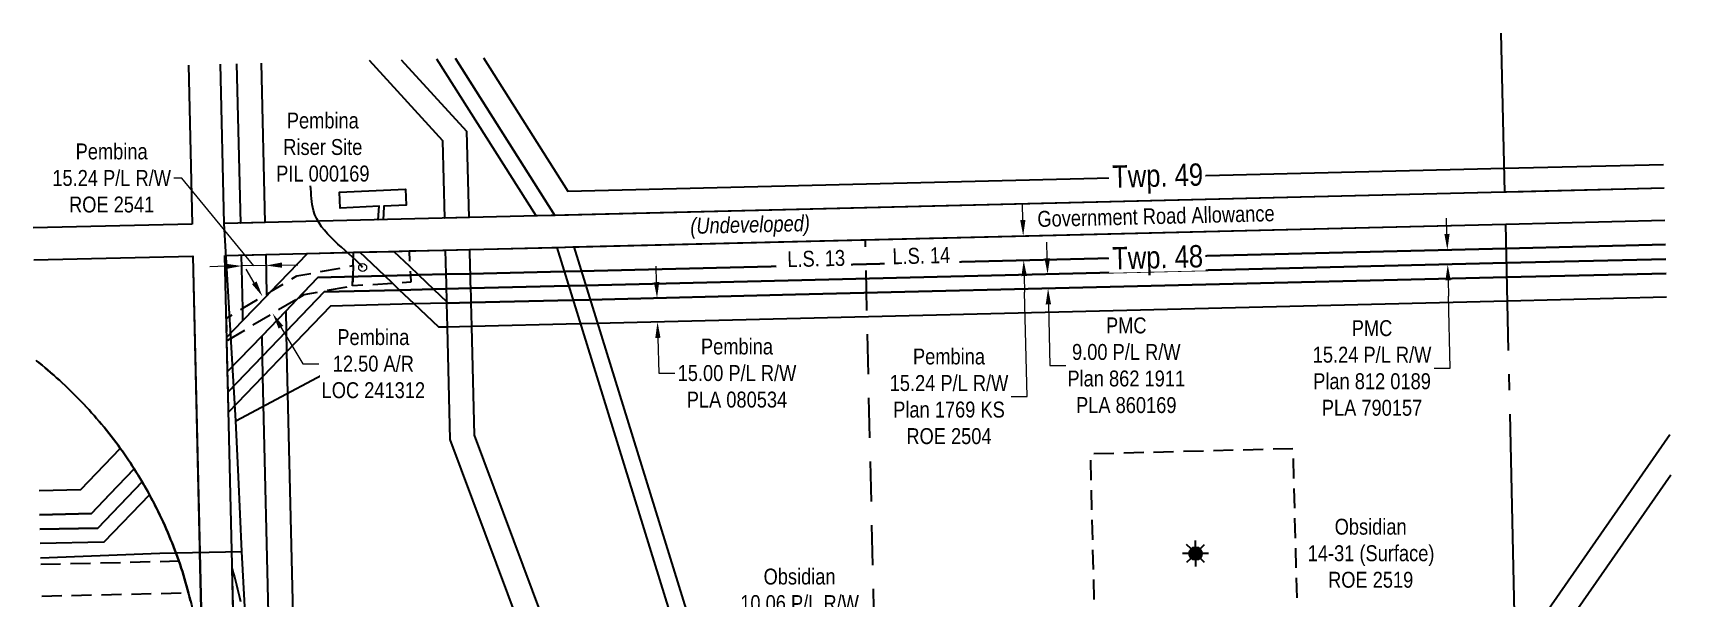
# Model space of a CAD drawing. Extents: x 610690 to 613304, y 5894066 to 5895859.
# Drawn here: x 612261 to 613298, y 5894771 to 5895126 of the extents above; entities that cross this region are included whole.
import ezdxf
from ezdxf.enums import TextEntityAlignment as Align

# ---------------------------------------------------------------- set-up
doc = ezdxf.new("R2010")
doc.units = 0
doc.header["$LTSCALE"] = 5
doc.header["$PDSIZE"] = 0.5
for name, pattern in [('foc-ACCESSROAD', [3.75, 2.5, -1.25]), ('foc-LSD', [8, 5, -3]), ('foc-QUARTERLINE', [33, 25, -3, 2, -3])]:
    doc.linetypes.add(name, pattern=pattern)
doc.layers.get('Defpoints').update_dxf_attribs({"color": 9})
for name, color, linetype in [('AS-POWER', 104, 'foc-POWER'), ('AS-TELEPHONE', 224, 'foc-TEL'), ('C-RW', 13, 'Continuous'), ('C-WS', 13, 'foc-ACCESSROAD'), ('C-WS-S', 8, 'Continuous'), ('D-TXT', 6, 'Continuous'), ('F-AR', 190, 'foc-ACCESSROAD'), ('F-RW', 190, 'Continuous'), ('F-WS', 190, 'foc-ACCESSROAD'), ('L-QSEC', 8, 'foc-QUARTERLINE'), ('L-ROAD-T', 7, 'Continuous'), ('L-SEC', 7, 'Continuous'), ('L-SECTION-LSD', 7, 'foc-LSD'), ('L-TITLEDB', 4, 'Continuous')]:
    doc.layers.add(name, color=color, linetype=linetype)
for name, color, linetype, lineweight in [('C-RW-T', 13, 'Continuous', 9), ('C-WS-T', 13, 'Continuous', 9), ('F-AR-T', 190, 'Continuous', 9), ('F-RW-T', 190, 'Continuous', 9), ('F-WS-T', 190, 'Continuous', 9), ('T-TEXT', 48, 'Continuous', 18)]:
    doc.layers.add(name, color=color, linetype=linetype, lineweight=lineweight)
doc.styles.add('100L', font='ARIALN.TTF', dxfattribs={"height": 11})
doc.styles.add('175L', font='ARIALN.TTF', dxfattribs={"height": 20})
doc.styles.add('80CG', font='ARIALN.TTF', dxfattribs={"height": 10})
doc.styles.add('80L', font='ARIALN.TTF', dxfattribs={"height": 10})
doc.styles.add('80LS', font='ARIALNI.TTF', dxfattribs={"height": 10})
doc.styles.add('foc-LtypeFont', font='ARIALN.TTF', dxfattribs={"height": 7.35})
doc.linetypes.add('foc-POWER', pattern='A,6,-1,["P",foc-LtypeFont,S=0.2,R=0,X=-0.625,Y=-0.75],-1.24,4', length=12.24)
doc.linetypes.add('foc-TEL', pattern='A,2,-1,["T",foc-LtypeFont,S=0.2,R=0,X=-0.425,Y=-0.75],-1.24,8', length=12.24)
doc.linetypes.add('foc-TEL-NOLINE', pattern='A,0,-2,["T",foc-LtypeFont,S=0.2,R=0,X=-0.425,Y=-0.75],-10.24', length=12.24)
doc.dimstyles.new('Compass 5 000', dxfattribs={"dimscale": 5, "dimtxt": 9, "dimasz": 2, "dimexe": 0.2, "dimexo": 0.0625, "dimgap": 0.5, "dimtad": 0, "dimtih": 1, "dimtoh": 1, "dimzin": 0, "dimdsep": 46, "dimtxsty": '80CG', "dimcen": 0.1, "dimse1": 1, "dimse2": 1, "dimclrd": 256, "dimclrt": 256, "dimaunit": 1, "dimadec": 4, "dimazin": 0, "dimtfac": 0.06, "dimtofl": 0, "dimtmove": 0, "dimatfit": 1, "dimfxl": 0.2, "dimtolj": 1, "dimtzin": 0, "dimlwd": -1, "dimarcsym": 0})

# ---------------------------------------------------------------- blocks, each defined once
blk = doc.blocks.new('*D419')
at = {"layer": 'C-RW-T', "transparency": 16777216}
for p, q in [((612683.9, 5894756.4), (612693.4, 5894759.3)), ((612693.4, 5894759.3), (612703.4, 5894759.3)), ((612655.1, 5894747.5), (612645.6, 5894744.5))]:
    blk.add_line(p, q, dxfattribs=at)
for points in [[(612654.6, 5894749.1), (612655.6, 5894745.9), (612664.7, 5894750.5)], [(612683.4, 5894758), (612684.4, 5894754.8), (612674.3, 5894753.4)]]:
    blk.add_solid(points, dxfattribs=at)
at = {"layer": 'Defpoints', "color": 0, "transparency": 16777216}
for p in [(612674.3, 5894753.4), (612666.1, 5894746), (612675.7, 5894749)]:
    blk.add_point(p, dxfattribs=at)
at = {"layer": 'C-RW-T', "transparency": 16777216, "insert": (612742.5, 5894759.3), "char_height": 10, "attachment_point": 5, "style": '80CG'}
blk.add_mtext('\\A1;Obsidian\\P10.06 P/L R/W\\PPlan 5023 KS\\PROE 5247', dxfattribs=at)
blk = doc.blocks.new('*D420')
at = {"layer": 'Defpoints', "color": 0, "transparency": 16777216}
for p in [(612415.1, 5894966.2), (612411.7, 5894949.6), (612421.5, 5894955.4)]:
    blk.add_point(p, dxfattribs=at)
at = {"layer": 'F-AR-T', "transparency": 16777216}
for p, q in [((612400.1, 5894968.9), (612395, 5894977.5)), ((612416.8, 5894941), (612430.6, 5894918)), ((612430.6, 5894918), (612440.6, 5894918))]:
    blk.add_line(p, q, dxfattribs=at)
for points in [[(612401.6, 5894969.7), (612398.7, 5894968), (612405.3, 5894960.3)], [(612418.3, 5894941.8), (612415.4, 5894940.1), (612411.7, 5894949.6)]]:
    blk.add_solid(points, dxfattribs=at)
at = {"layer": 'F-AR-T', "transparency": 16777216, "insert": (612474.9, 5894918), "char_height": 10, "attachment_point": 5, "style": '80CG', "bg_fill": 3, "box_fill_scale": 1.1, "bg_fill_color": 256, "bg_fill_true_color": 13158600, "bg_fill_transparency": 0}
blk.add_mtext('\\A1;Pembina\\P12.50 A/R\\PLOC 241312', dxfattribs=at)
blk = doc.blocks.new('*D422')
at = {"layer": 'Defpoints', "color": 0, "transparency": 16777216}
for p in [(612754.4, 5894961.7), (612754.8, 5894946.7), (612653.3, 5894944.3)]:
    blk.add_point(p, dxfattribs=at)
at = {"layer": 'F-RW-T', "transparency": 16777216}
for p, q in [((612652.7, 5894969.3), (612652.5, 5894979.3)), ((612653.6, 5894934.3), (612654.1, 5894912.1)), ((612654.1, 5894912.1), (612664.1, 5894912.1))]:
    blk.add_line(p, q, dxfattribs=at)
for points in [[(612654.4, 5894969.3), (612651, 5894969.2), (612653, 5894959.3)], [(612655.2, 5894934.3), (612651.9, 5894934.2), (612653.3, 5894944.3)]]:
    blk.add_solid(points, dxfattribs=at)
at = {"layer": 'F-RW-T', "transparency": 16777216, "insert": (612703.2, 5894912.1), "char_height": 10, "attachment_point": 5, "style": '80CG'}
blk.add_mtext('\\A1;Pembina\\P15.00 P/L R/W\\PPLA 080534', dxfattribs=at)
blk = doc.blocks.new('*D423')
at = {"layer": 'Defpoints', "color": 0, "transparency": 16777216}
for p in [(613140.1, 5894989.3), (613140.3, 5894980.2), (613149.4, 5894980.4)]:
    blk.add_point(p, dxfattribs=at)
at = {"layer": 'F-RW-T', "transparency": 16777216}
for p, q in [((613148.9, 5894999.5), (613148.7, 5895009.5)), ((613149.6, 5894970.4), (613149.9, 5894960.4)), ((613151, 5894915.3), (613149.9, 5894960.4)), ((613141, 5894915.3), (613151, 5894915.3))]:
    blk.add_line(p, q, dxfattribs=at)
for points in [[(613150.6, 5894999.6), (613147.3, 5894999.5), (613149.2, 5894989.5)], [(613151.3, 5894970.4), (613148, 5894970.4), (613149.4, 5894980.4)]]:
    blk.add_solid(points, dxfattribs=at)
at = {"layer": 'F-RW-T', "transparency": 16777216, "insert": (613101.9, 5894915.3), "char_height": 10, "attachment_point": 5, "style": '80CG'}
blk.add_mtext('\\A1;PMC\\P15.24 P/L R/W\\PPlan 812 0189\\PPLA 790157', dxfattribs=at)
blk = doc.blocks.new('*D424')
at = {"layer": 'Defpoints', "color": 0, "transparency": 16777216}
for p in [(612911.8, 5894974.6), (612898.5, 5894965.3), (612912, 5894965.6)]:
    blk.add_point(p, dxfattribs=at)
at = {"layer": 'F-RW-T', "transparency": 16777216}
for p, q in [((612898, 5894984.3), (612897.7, 5894994.3)), ((612898.7, 5894955.3), (612899.6, 5894917)), ((612899.6, 5894917), (612909.6, 5894917))]:
    blk.add_line(p, q, dxfattribs=at)
for points in [[(612899.7, 5894984.3), (612896.3, 5894984.2), (612898.2, 5894974.3)], [(612900.4, 5894955.3), (612897, 5894955.2), (612898.5, 5894965.3)]]:
    blk.add_solid(points, dxfattribs=at)
at = {"layer": 'F-RW-T', "transparency": 16777216, "insert": (612947.6, 5894917), "char_height": 10, "attachment_point": 5, "style": '80CG'}
blk.add_mtext('\\A1;PMC\\P9.00 P/L R/W\\PPlan 862 1911\\PPLA 860169', dxfattribs=at)
blk = doc.blocks.new('*D427')
at = {"layer": 'Defpoints', "color": 0, "transparency": 16777216}
for p in [(612874.3, 5894998.1), (612874.7, 5894982.8), (612883.2, 5894983)]:
    blk.add_point(p, dxfattribs=at)
at = {"layer": 'F-RW-T', "transparency": 16777216}
for p, q in [((612882.6, 5895008.3), (612882.4, 5895018.3)), ((612883.5, 5894973), (612883.7, 5894963)), ((612885.3, 5894897.5), (612883.7, 5894963)), ((612875.3, 5894897.5), (612885.3, 5894897.5))]:
    blk.add_line(p, q, dxfattribs=at)
for points in [[(612884.3, 5895008.3), (612881, 5895008.2), (612882.9, 5894998.3)], [(612885.2, 5894973.1), (612881.8, 5894973), (612883.2, 5894983)]]:
    blk.add_solid(points, dxfattribs=at)
at = {"layer": 'F-RW-T', "transparency": 16777216, "insert": (612836.3, 5894897.5), "char_height": 10, "attachment_point": 5, "style": '80CG'}
blk.add_mtext('\\A1;Pembina\\P15.24 P/L R/W\\PPlan 1769 KS\\PROE 2504', dxfattribs=at)
blk = doc.blocks.new('*D428')
at = {"layer": 'Defpoints', "color": 0, "transparency": 16777216}
for p in [(612392.3, 5894979.4), (612392.5, 5894970.5), (612407.7, 5894970.8)]:
    blk.add_point(p, dxfattribs=at)
at = {"layer": 'F-RW-T', "transparency": 16777216}
for p, q in [((612354.7, 5895034.6), (612349.7, 5895034.6)), ((612399.9, 5894979.6), (612354.7, 5895034.6)), ((612382.3, 5894979.2), (612372.3, 5894978.9)), ((612407.5, 5894979.7), (612392.3, 5894979.4)), ((612417.5, 5894980), (612427.5, 5894980.2))]:
    blk.add_line(p, q, dxfattribs=at)
for points in [[(612382.2, 5894980.8), (612382.3, 5894977.5), (612392.3, 5894979.4)], [(612417.5, 5894981.6), (612417.5, 5894978.3), (612407.5, 5894979.7)]]:
    blk.add_solid(points, dxfattribs=at)
at = {"layer": 'F-RW-T', "transparency": 16777216, "insert": (612310.6, 5895034.6), "char_height": 10, "attachment_point": 5, "style": '80CG'}
blk.add_mtext('\\A1;Pembina\\P15.24 P/L R/W\\PROE 2541', dxfattribs=at)
blk = doc.blocks.new('GAS')
h = blk.add_hatch(color=255)
h.dxf.hatch_style = 1
edge = h.paths.add_edge_path()
edge.add_arc((0, 0), 0.9, 0, 360)
for p, q in [((-0.81, 0), (-1.62, 0)), ((-0.57, 0.57), (-1.14, 1.14)), ((0, 0.81), (0, 1.62)), ((0.57, 0.57), (1.14, 1.14)), ((1.62, 0), (0.81, 0)), ((-0.57, -0.57), (-1.14, -1.14)), ((0, -0.81), (0, -1.62)), ((1.14, -1.14), (0.57, -0.57))]:
    blk.add_line(p, q)
blk.add_circle((0, 0), 0.8)

msp = doc.modelspace()

# ---------------------------------------------------------------- linework, layer by layer
at = {"layer": 'AS-POWER', "flags": 128}
for points in [[(612416.143, 5894082.314), (612413.113, 5894200.365), (612411.712, 5894251.79), (612410.537, 5894307.144), (612409.675, 5894354.796), (612408.421, 5894398.174), (612406.402, 5894497.058), (612399.926, 5894645.859), (612396.415, 5894726.945), (612392.345, 5894800.171), (612390.277, 5894846.972), (612388.6, 5894882.241), (612381.277, 5895006.12)], [(612388.6, 5894882.241), (612467.828, 5894924.488)], [(612266, 5894796.102), (612340.922, 5894799.006), (612392.345, 5894800.171)]]:
    msp.add_lwpolyline(points, dxfattribs=at)
at = {"layer": 'AS-TELEPHONE', "linetype": 'foc-TEL-NOLINE', "flags": 128}
for points in [[(612263.152, 5894920.072), (612263.181, 5894920.048), (612263.607, 5894919.71), (612264.796, 5894918.762), (612265.117, 5894918.505), (612266.883, 5894917.073), (612268.772, 5894915.512), (612270.596, 5894913.982), (612272.056, 5894912.733), (612272.45, 5894912.395), (612274.226, 5894910.85), (612276.02, 5894909.262), (612277.799, 5894907.657), (612279.565, 5894906.037), (612281.317, 5894904.402), (612283.054, 5894902.753), (612284.777, 5894901.087), (612286.486, 5894899.408), (612288.179, 5894897.713), (612289.858, 5894896.005), (612291.522, 5894894.281), (612293.172, 5894892.542), (612294.805, 5894890.79), (612296.424, 5894889.023), (612298.027, 5894887.243), (612299.615, 5894885.448), (612301.188, 5894883.641), (612302.743, 5894881.819), (612304.284, 5894879.983), (612305.809, 5894878.135), (612307.317, 5894876.274), (612308.809, 5894874.399), (612310.285, 5894872.512), (612311.744, 5894870.611), (612313.187, 5894868.698), (612314.613, 5894866.773), (612316.022, 5894864.836), (612317.316, 5894863.025), (612318.595, 5894861.203), (612319.859, 5894859.372), (612321.109, 5894857.53), (612322.343, 5894855.678), (612323.563, 5894853.816), (612324.767, 5894851.943), (612326.029, 5894849.947), (612327.274, 5894847.939), (612328.502, 5894845.921), (612329.711, 5894843.891), (612330.897, 5894841.863), (612331.152, 5894841.421), (612332.08, 5894839.802), (612333.222, 5894837.771), (612334.351, 5894835.722), (612335.471, 5894833.645), (612336.298, 5894832.084), (612336.602, 5894831.509), (612337.25, 5894830.253), (612337.698, 5894829.386), (612338.189, 5894828.418), (612338.778, 5894827.258), (612339.118, 5894826.576), (612339.84, 5894825.12), (612340.883, 5894822.971), (612341.906, 5894820.814), (612342.912, 5894818.648), (612343.898, 5894816.473), (612344.865, 5894814.29), (612345.814, 5894812.097), (612346.744, 5894809.898), (612347.654, 5894807.69), (612348.545, 5894805.475), (612349.418, 5894803.251), (612350.27, 5894801.021), (612351.104, 5894798.783), (612351.918, 5894796.539), (612352.761, 5894794.146), (612353.523, 5894791.925), (612354.265, 5894789.697), (612354.988, 5894787.464), (612355.692, 5894785.223), (612356.377, 5894782.978), (612357.044, 5894780.727), (612357.69, 5894778.469), (612358.316, 5894776.216), (612358.922, 5894773.956), (612359.577, 5894771.422), (612360.155, 5894769.104), (612360.711, 5894766.781), (612361.249, 5894764.455), (612361.765, 5894762.123), (612362.262, 5894759.788), (612362.739, 5894757.448), (612363.194, 5894755.104), (612363.63, 5894752.755), (612364.046, 5894750.404), (612364.441, 5894748.049), (612364.815, 5894745.691), (612365.169, 5894743.329), (612365.504, 5894740.964), (612365.817, 5894738.597), (612366.11, 5894736.226), (612366.382, 5894733.854), (612366.634, 5894731.48), (612366.865, 5894729.103), (612367.076, 5894726.724), (612367.266, 5894724.343), (612367.435, 5894721.961), (612367.755, 5894719.554)], [(612382.757, 5894066.058), (612367.755, 5894719.554), (612365.918, 5894799.572)]]:
    msp.add_lwpolyline(points, dxfattribs=at)
at = {"layer": 'C-RW', "flags": 128}
msp.add_lwpolyline([(612526.462, 5895109.66), (612588.939, 5895011.184), (612577.213, 5895010.897), (612514.734, 5895109.373)], dxfattribs=at)
at = {"layer": 'C-WS', "flags": 128}
for points in [[(612945.007, 5894095.201), (612931.195, 5894628.161), (612928.438, 5894734.526), (612925.147, 5894861.534), (613052.155, 5894864.825), (613055.446, 5894737.818), (613010.472, 5894736.652), (613057.476, 5894695.21), (613070.893, 5894683.383), (613079.887, 5894675.451), (613088.873, 5894667.528), (613195.707, 5894573.34), (613297.74, 5894483.374)], [(612266.092, 5894792.097), (612352.761, 5894794.146), (612353.523, 5894791.925), (612354.265, 5894789.697), (612354.988, 5894787.464), (612355.692, 5894785.223), (612356.377, 5894782.978), (612357.044, 5894780.727), (612357.69, 5894778.469), (612358.316, 5894776.216), (612358.922, 5894773.956), (612266.555, 5894771.913)]]:
    msp.add_lwpolyline(points, dxfattribs=at)
at = {"layer": 'F-AR', "flags": 128}
msp.add_lwpolyline([(612426.152, 5894958.197), (612382.985, 5894932.365), (612382.932, 5894934.644), (612382.655, 5894946.697), (612392.861, 5894952.869), (612407.888, 5894961.757), (612410.032, 5894963.005), (612410.735, 5894963.592), (612426.896, 5894973.158), (612462.28, 5894979.609), (612462.077, 5894972.741), (612461.903, 5894966.839), (612431.337, 5894961.266), (612427.367, 5894958.916), (612426.152, 5894958.197)], close=True, dxfattribs=at)
at = {"layer": 'F-RW', "flags": 128}
for points in [[(612404.487, 5895106.678), (612406.853, 5895006.743), (612391.625, 5895006.372), (612389.249, 5895106.306)], [(612492.449, 5895108.829), (612533.465, 5895063.982), (612534.788, 5895009.863), (612519.784, 5895009.496), (612518.598, 5895057.999), (612472.555, 5895108.342)], [(613285.291, 5895028.214), (613196.69, 5895026.054), (613186.311, 5895025.801), (613185.359, 5895025.777), (612588.939, 5895011.184), (612526.463, 5895109.66)], [(612543.968, 5895110.088), (612597.062, 5895026.408), (613185.002, 5895040.781), (613284.948, 5895043.224)], [(613286.099, 5894992.881), (613186.186, 5894990.443), (612604.891, 5894976.228), (612594.448, 5894975.972), (612535.651, 5894974.537), (612520.648, 5894974.171), (612503.268, 5894973.746), (612497.679, 5894973.611), (612482.057, 5894973.229), (612440.13, 5894972.205), (612426.642, 5894958.162), (612419.877, 5894951.119), (612405.002, 5894935.629), (612383.425, 5894913.166), (612382.984, 5894932.365), (612382.932, 5894934.644), (612393.066, 5894945.196), (612407.94, 5894960.682), (612410.06, 5894962.889), (612433.483, 5894987.277), (612462.419, 5894987.982), (612466.465, 5894988.081), (612487.681, 5894988.598), (612497.308, 5894988.832), (612520.275, 5894989.393), (612535.279, 5894989.759), (612589.785, 5894991.089), (612600.23, 5894991.344), (613185.838, 5895005.674), (613285.751, 5895008.11)], [(613286.307, 5894983.745), (613186.394, 5894981.306), (612607.69, 5894967.158), (612597.245, 5894966.904), (612535.875, 5894965.403), (612520.871, 5894965.036), (612512.624, 5894964.834), (612491.414, 5894964.316), (612444.111, 5894963.16), (612420.181, 5894938.245), (612405.306, 5894922.757), (612383.721, 5894900.284), (612383.425, 5894913.166), (612405.002, 5894935.629), (612419.877, 5894951.119), (612426.642, 5894958.162), (612440.13, 5894972.205), (612482.057, 5894973.229), (612497.679, 5894973.611), (612503.268, 5894973.746), (612520.648, 5894974.171), (612535.651, 5894974.537), (612594.448, 5894975.972), (612604.891, 5894976.228), (613186.186, 5894990.443), (613286.099, 5894992.881)], [(613286.856, 5894959.745), (613186.942, 5894957.309), (612615.06, 5894943.323), (612604.609, 5894943.068), (612536.462, 5894941.405), (612521.458, 5894941.04), (612515.995, 5894940.907), (612500.626, 5894955.543), (612491.414, 5894964.316), (612486.956, 5894968.561), (612482.057, 5894973.229), (612466.465, 5894988.081), (612487.681, 5894988.599), (612497.543, 5894979.197), (612503.268, 5894973.746), (612512.624, 5894964.834), (612521.073, 5894956.787), (612521.806, 5894956.066), (612536.095, 5894956.414), (612600, 5894957.977), (612610.448, 5894958.236), (612739.974, 5894961.393), (613186.6, 5894972.313), (613286.513, 5894974.753)], [(612646.614, 5894539.995), (612523.186, 5894870.39), (612521.458, 5894941.04), (612521.092, 5894956.043), (612521.073, 5894956.787), (612521.004, 5894959.625), (612520.871, 5894965.036), (612520.784, 5894968.617), (612520.648, 5894974.171), (612520.275, 5894989.393), (612535.279, 5894989.759), (612535.561, 5894978.235), (612535.651, 5894974.537), (612535.788, 5894968.983), (612535.875, 5894965.403), (612536.008, 5894959.992), (612536.095, 5894956.414), (612536.462, 5894941.405), (612538.129, 5894873.235), (612666.346, 5894530.023)], [(613286.513, 5894974.75), (613186.6, 5894972.313), (612739.974, 5894961.391), (612610.447, 5894958.233), (612600, 5894957.976), (612536.095, 5894956.412), (612521.806, 5894956.063), (612521.092, 5894956.044), (612500.626, 5894955.543), (612448.034, 5894954.258), (612420.479, 5894925.568), (612405.604, 5894910.08), (612384.012, 5894887.6), (612383.721, 5894900.284), (612405.306, 5894922.757), (612420.181, 5894938.245), (612444.111, 5894963.16), (612491.414, 5894964.316), (612512.624, 5894964.835), (612520.871, 5894965.036), (612535.875, 5894965.403), (612597.245, 5894966.904), (612607.689, 5894967.158), (613186.395, 5894981.306), (613286.307, 5894983.744)], [(612413.443, 5894577.496), (612405.604, 5894910.08), (612405.306, 5894922.757), (612405.002, 5894935.629), (612419.877, 5894951.119), (612420.181, 5894938.245), (612420.479, 5894925.568), (612428.667, 5894578.152)], [(612265.027, 5894838.439), (612291.215, 5894838.966), (612316.022, 5894864.836), (612317.316, 5894863.025), (612318.595, 5894861.203), (612319.859, 5894859.372), (612321.109, 5894857.53), (612322.343, 5894855.678), (612323.563, 5894853.816), (612324.767, 5894851.943), (612309.534, 5894836.055), (612297.848, 5894823.867), (612265.377, 5894823.213)], [(612924.406, 5894094.699), (612918.834, 5894268.123), (612906.835, 5894642.154), (612921.703, 5894646.325), (613181.735, 5894719.278), (613288.826, 5894873.534)], [(612265.377, 5894823.213), (612297.848, 5894823.867), (612309.534, 5894836.055), (612324.767, 5894851.943), (612326.029, 5894849.947), (612327.274, 5894847.939), (612328.502, 5894845.921), (612329.711, 5894843.891), (612301.828, 5894814.805), (612265.587, 5894814.076)], [(612265.587, 5894814.076), (612301.828, 5894814.805), (612329.711, 5894843.891), (612330.896, 5894841.861), (612331.217, 5894841.307), (612332.077, 5894839.797), (612333.217, 5894837.763), (612334.351, 5894835.722), (612305.747, 5894805.881), (612265.793, 5894805.077)], [(613289.408, 5894848.052), (613191, 5894706.304), (612922.198, 5894630.891), (612933.82, 5894268.604), (612939.396, 5894095.064)]]:
    msp.add_lwpolyline(points, dxfattribs=at)
for points in [[(612481.257, 5895012.182), (612481.029, 5895008.551), (612478.016, 5895008.478), (612478.547, 5895016.881), (612454.046, 5895015.808), (612453.609, 5895025.794), (612495.052, 5895027.609), (612495.49, 5895017.623), (612481.563, 5895017.013), (612481.257, 5895012.182)], [(612407.94, 5894960.682), (612393.066, 5894945.196), (612392.89, 5894952.744), (612392.102, 5894986.269), (612407.33, 5894986.64), (612407.918, 5894961.624), (612407.94, 5894960.682)]]:
    msp.add_lwpolyline(points, close=True, dxfattribs=at)
at = {"layer": 'F-WS', "flags": 128}
msp.add_lwpolyline([(612487.01, 5894968.485), (612461.903, 5894966.839), (612462.077, 5894972.741), (612462.527, 5894987.985), (612466.465, 5894988.081), (612487.682, 5894988.599), (612497.308, 5894988.833), (612497.89, 5894978.867), (612498.196, 5894973.623), (612498.454, 5894969.199), (612487.01, 5894968.485)], close=True, dxfattribs=at)
at = {"layer": 'L-QSEC'}
for p, q in [((613185.359, 5895025.777), (613182.978, 5895125.71)), ((613206.474, 5894101.572), (613185.838, 5895005.674))]:
    msp.add_line(p, q, dxfattribs=at)
at = {"layer": 'L-SEC'}
for p, q in [((612358.809, 5895105.562), (612361.174, 5895005.628)), ((612381.277, 5895006.12), (612378.912, 5895106.053)), ((613185.36, 5895025.777), (612783.318, 5895015.948)), ((613285.291, 5895028.22), (613185.36, 5895025.777)), ((612783.318, 5895015.948), (612381.277, 5895006.12)), ((612361.174, 5895005.628), (612261.237, 5895003.399)), ((612783.795, 5894995.847), (613185.838, 5895005.674)), ((613185.838, 5895005.674), (613285.751, 5895008.116)), ((612381.753, 5894986.017), (612783.795, 5894995.847)), ((612261.699, 5894983.296), (612361.649, 5894985.525)), ((612361.649, 5894985.525), (612370.88, 5894583.477)), ((612390.983, 5894583.968), (612381.753, 5894986.017))]:
    msp.add_line(p, q, dxfattribs=at)
at = {"layer": 'L-SECTION-LSD'}
msp.add_line((612802.202, 5894191.712), (612783.795, 5894995.847), dxfattribs=at)
at = {"layer": 'L-TITLEDB', "flags": 128}
for points in [[(612261.699, 5894983.29), (612361.649, 5894985.525), (612367.755, 5894719.554)], [(612360.155, 5894769.104), (612359.577, 5894771.422), (612358.922, 5894773.956), (612358.316, 5894776.216), (612357.69, 5894778.469), (612357.044, 5894780.727), (612356.377, 5894782.978), (612355.692, 5894785.223), (612354.988, 5894787.464), (612354.265, 5894789.697), (612353.523, 5894791.925), (612352.761, 5894794.146), (612351.918, 5894796.539), (612351.104, 5894798.783), (612350.27, 5894801.021), (612349.418, 5894803.251), (612348.545, 5894805.475), (612347.654, 5894807.69), (612346.744, 5894809.898), (612345.814, 5894812.097), (612344.865, 5894814.29), (612343.898, 5894816.473), (612342.912, 5894818.648), (612341.906, 5894820.814), (612340.883, 5894822.971), (612339.84, 5894825.12), (612339.118, 5894826.576), (612338.778, 5894827.258), (612338.189, 5894828.418), (612337.698, 5894829.386), (612337.25, 5894830.253), (612336.602, 5894831.509), (612336.298, 5894832.084), (612335.471, 5894833.645), (612334.351, 5894835.722), (612333.222, 5894837.771), (612332.08, 5894839.802), (612331.152, 5894841.421), (612330.897, 5894841.863), (612329.711, 5894843.891), (612328.502, 5894845.921), (612327.274, 5894847.939), (612326.029, 5894849.947), (612324.767, 5894851.943), (612323.563, 5894853.816), (612322.343, 5894855.678), (612321.109, 5894857.53), (612319.859, 5894859.372), (612318.595, 5894861.203), (612317.316, 5894863.025), (612316.022, 5894864.836), (612314.613, 5894866.773), (612313.187, 5894868.698), (612311.744, 5894870.611), (612310.285, 5894872.512), (612308.809, 5894874.399), (612307.317, 5894876.274), (612305.809, 5894878.135), (612304.284, 5894879.983), (612302.743, 5894881.819), (612301.188, 5894883.641), (612299.615, 5894885.448), (612298.027, 5894887.243), (612296.424, 5894889.023), (612294.805, 5894890.79), (612293.172, 5894892.542), (612291.522, 5894894.281), (612289.858, 5894896.005), (612288.179, 5894897.713), (612286.486, 5894899.408), (612284.777, 5894901.087), (612283.054, 5894902.753), (612281.317, 5894904.402), (612279.565, 5894906.037), (612277.799, 5894907.657), (612276.02, 5894909.262), (612274.226, 5894910.85), (612272.45, 5894912.395), (612272.056, 5894912.733), (612270.596, 5894913.982), (612268.772, 5894915.512), (612266.883, 5894917.073), (612265.117, 5894918.505), (612264.796, 5894918.762), (612263.607, 5894919.71), (612263.181, 5894920.048), (612263.152, 5894920.072)], [(612400.213, 5894181.917), (612386.267, 5894789.37), (612386.982, 5894786.801), (612387.679, 5894784.229), (612388.366, 5894781.659), (612389.027, 5894779.081), (612389.672, 5894776.5), (612390.301, 5894773.919), (612390.905, 5894771.331), (612391.499, 5894768.746)]]:
    msp.add_lwpolyline(points, dxfattribs=at)

# ---------------------------------------------------------------- block references
at = {"layer": 'C-WS-S', "color": 3, "xscale": 4.999999999999998, "yscale": 4.999999999999998, "zscale": 4.999999999999998}
msp.add_blockref('GAS', (612991.106, 5894798.837), dxfattribs=at)

# ---------------------------------------------------------------- texts
at = {"layer": 'C-WS-T', "insert": (613060.858, 5894820.68), "char_height": 9.99613, "attachment_point": 1, "style": '175L'}
msp.add_mtext_dynamic_manual_height_columns('\\pi17.57389;Obsidian\\P\\pi0.66366;14-31 (Surface)\\P\\pi13.4452;ROE 2519', width=78.96438, gutter_width=99.961, heights=[0], dxfattribs=at)
at = {"layer": 'F-WS-T', "insert": (612413.41, 5895075.78), "char_height": 9.99613, "attachment_point": 1, "style": '175L'}
msp.add_mtext_dynamic_manual_height_columns('\\pi7.17887;Pembina\\P\\pi4.95599;Riser Site\\P\\pi0.48978;PIL 000169', width=58.16752, gutter_width=99.961, heights=[0], dxfattribs=at)
at = {"layer": 'L-ROAD-T', "style": '80L'}
msp.add_text('Government Road Allowance', height=9.99613, rotation=1.400599, dxfattribs=at).set_placement((612966.245, 5895010.719), align=Align.MIDDLE_CENTER)

# ---------------------------------------------------------------- dimensions: what is measured, and where the dimension line sits
at = {"layer": 'C-RW-T'}
dim = msp.add_aligned_dim(p1=(612666.06, 5894746.008), p2=(612675.708, 5894748.992), distance=4.653, text='Obsidian\\P10.06 P/L R/W\\PPlan 5023 KS\\PROE 5247', dimstyle='Compass 5 000', dxfattribs=at)
dim.commit()
dim.dimension.update_dxf_attribs({"geometry": '*D419', "text_midpoint": (612742.527, 5894759.346)})
at = {"layer": 'F-RW-T'}
dim = msp.add_linear_dim(base=(613149.405, 5894980.402), p1=(613140.072, 5894989.316), p2=(613140.295, 5894980.179), angle=271.400429, text='PMC\\P15.24 P/L R/W\\PPlan 812 0189\\PPLA 790157', dimstyle='Compass 5 000', override={"dimtmove": 1}, dxfattribs=at)
dim.commit()
dim.dimension.update_dxf_attribs({"geometry": '*D423', "text_midpoint": (613142.344, 5894915.272), "dimtype": 161})

# ---------------------------------------------------------------- next in the draw order: texts
at = {"layer": 'D-TXT', "color": 3, "char_height": 14, "attachment_point": 1, "rotation": 1.400302, "style": '80L', "bg_fill": 3, "box_fill_scale": 1.15, "bg_fill_color": 256, "bg_fill_true_color": 256, "bg_fill_transparency": 0}
for s, insert in [('Twp. 49', (612938.59, 5895042.51)), ('Twp. 48', (612938.59, 5894991.238))]:
    msp.add_mtext_dynamic_manual_height_columns(s, width=56.46469, gutter_width=47.5, heights=[0], dxfattribs=dict(at, insert=insert))
at = {"layer": 'L-SECTION-LSD', "attachment_point": 1, "rotation": 1.398079, "style": '100L', "bg_fill": 3, "box_fill_scale": 1.5, "bg_fill_color": 256, "bg_fill_transparency": 0}
for s, width, insert, char_height in [('\\pi1.88806;L.S. 13', 36.81996, (612732.77, 5894988.587), 9.99613), ('L.S. 14', 36.98388, (612800.661, 5894990.445), 9.9961)]:
    msp.add_mtext_dynamic_manual_height_columns(s, width=width, gutter_width=54.979, heights=[0], dxfattribs=dict(at, insert=insert, char_height=char_height))

# ---------------------------------------------------------------- next in the draw order: linework, layer by layer
at = {"layer": 'C-RW', "flags": 128}
msp.add_lwpolyline([(612729.001, 5894576.711), (613192.661, 5894706.747), (613192.898, 5894696.367), (612403.847, 5894475.074), (612403.609, 5894485.449), (612719.317, 5894573.995), (612590.291, 5894991.102), (612600.737, 5894991.357), (612729.001, 5894576.711)], close=True, dxfattribs=at)

# ---------------------------------------------------------------- next in the draw order: texts
at = {"layer": 'T-TEXT', "style": '80LS'}
msp.add_text('(Undeveloped)', height=9.99613, rotation=1.400599, dxfattribs=at).set_placement((612711.433, 5895005.45), align=Align.MIDDLE_CENTER)

# ---------------------------------------------------------------- next in the draw order: dimensions: what is measured, and where the dimension line sits
at = {"layer": 'F-RW-T'}
dim = msp.add_linear_dim(base=(612883.247, 5894983.035), p1=(612874.323, 5894998.051), p2=(612874.696, 5894982.826), angle=271.400904, text='Pembina\\P15.24 P/L R/W\\PPlan 1769 KS\\PROE 2504', dimstyle='Compass 5 000', override={"dimtmove": 1}, dxfattribs=at)
dim.commit()
dim.dimension.update_dxf_attribs({"geometry": '*D427', "text_midpoint": (612878.095, 5894897.503), "dimtype": 161})
for base, p1, p2, angle, text, picture, middle in [((612898.452, 5894965.268), (612911.799, 5894974.593), (612912.019, 5894965.6), 271.400584, 'PMC\\P9.00 P/L R/W\\PPlan 862 1911\\PPLA 860169', '*D424', (612947.58, 5894916.958)), ((612653.322, 5894944.259), (612754.427, 5894961.744), (612754.794, 5894946.741), 271.40088, 'Pembina\\P15.00 P/L R/W\\PPLA 080534', '*D422', (612703.194, 5894912.104))]:
    dim = msp.add_linear_dim(base=base, p1=p1, p2=p2, angle=angle, text=text, dimstyle='Compass 5 000', dxfattribs=at)
    dim.commit()
    dim.dimension.update_dxf_attribs({"geometry": picture, "text_midpoint": middle, "dimtype": 161})

# ---------------------------------------------------------------- next in the draw order: dimensions: what is measured, and where the dimension line sits
at = {"layer": 'F-AR-T'}
dim = msp.add_linear_dim(base=(612411.714, 5894949.557), p1=(612415.119, 5894966.186), p2=(612421.548, 5894955.442), angle=300.897495, text='Pembina\\P12.50 A/R\\PLOC 241312', dimstyle='Compass 5 000', override={"dimtfill": 1}, dxfattribs=at)
dim.commit()
dim.dimension.update_dxf_attribs({"geometry": '*D420', "text_midpoint": (612474.878, 5894917.984), "dimtype": 161})

# ---------------------------------------------------------------- next in the draw order: dimensions: what is measured, and where the dimension line sits
at = {"layer": 'F-RW-T'}
dim = msp.add_linear_dim(base=(612392.263, 5894979.391), p1=(612407.701, 5894970.845), p2=(612392.472, 5894970.488), angle=181.346344, text='Pembina\\P15.24 P/L R/W\\PROE 2541', dimstyle='Compass 5 000', override={"dimtmove": 1}, dxfattribs=at)
dim.commit()
dim.dimension.update_dxf_attribs({"geometry": '*D428', "text_midpoint": (612347.188, 5895034.605), "dimtype": 161})

# ---------------------------------------------------------------- next in the draw order: leaders
at = {"layer": 'F-WS-T', "path_type": 1}
msp.add_leader([(612468.195, 5894978.452), (612437.356, 5895014.193), (612435.388, 5895029.768)], dimstyle='Compass 5 000', override={"dimasz": 1, "dimgap": 0.5, "dimtad": 0, "dimldrblk": 'DotBlank'}, dxfattribs=at)

doc.saveas('drawing.dxf')
